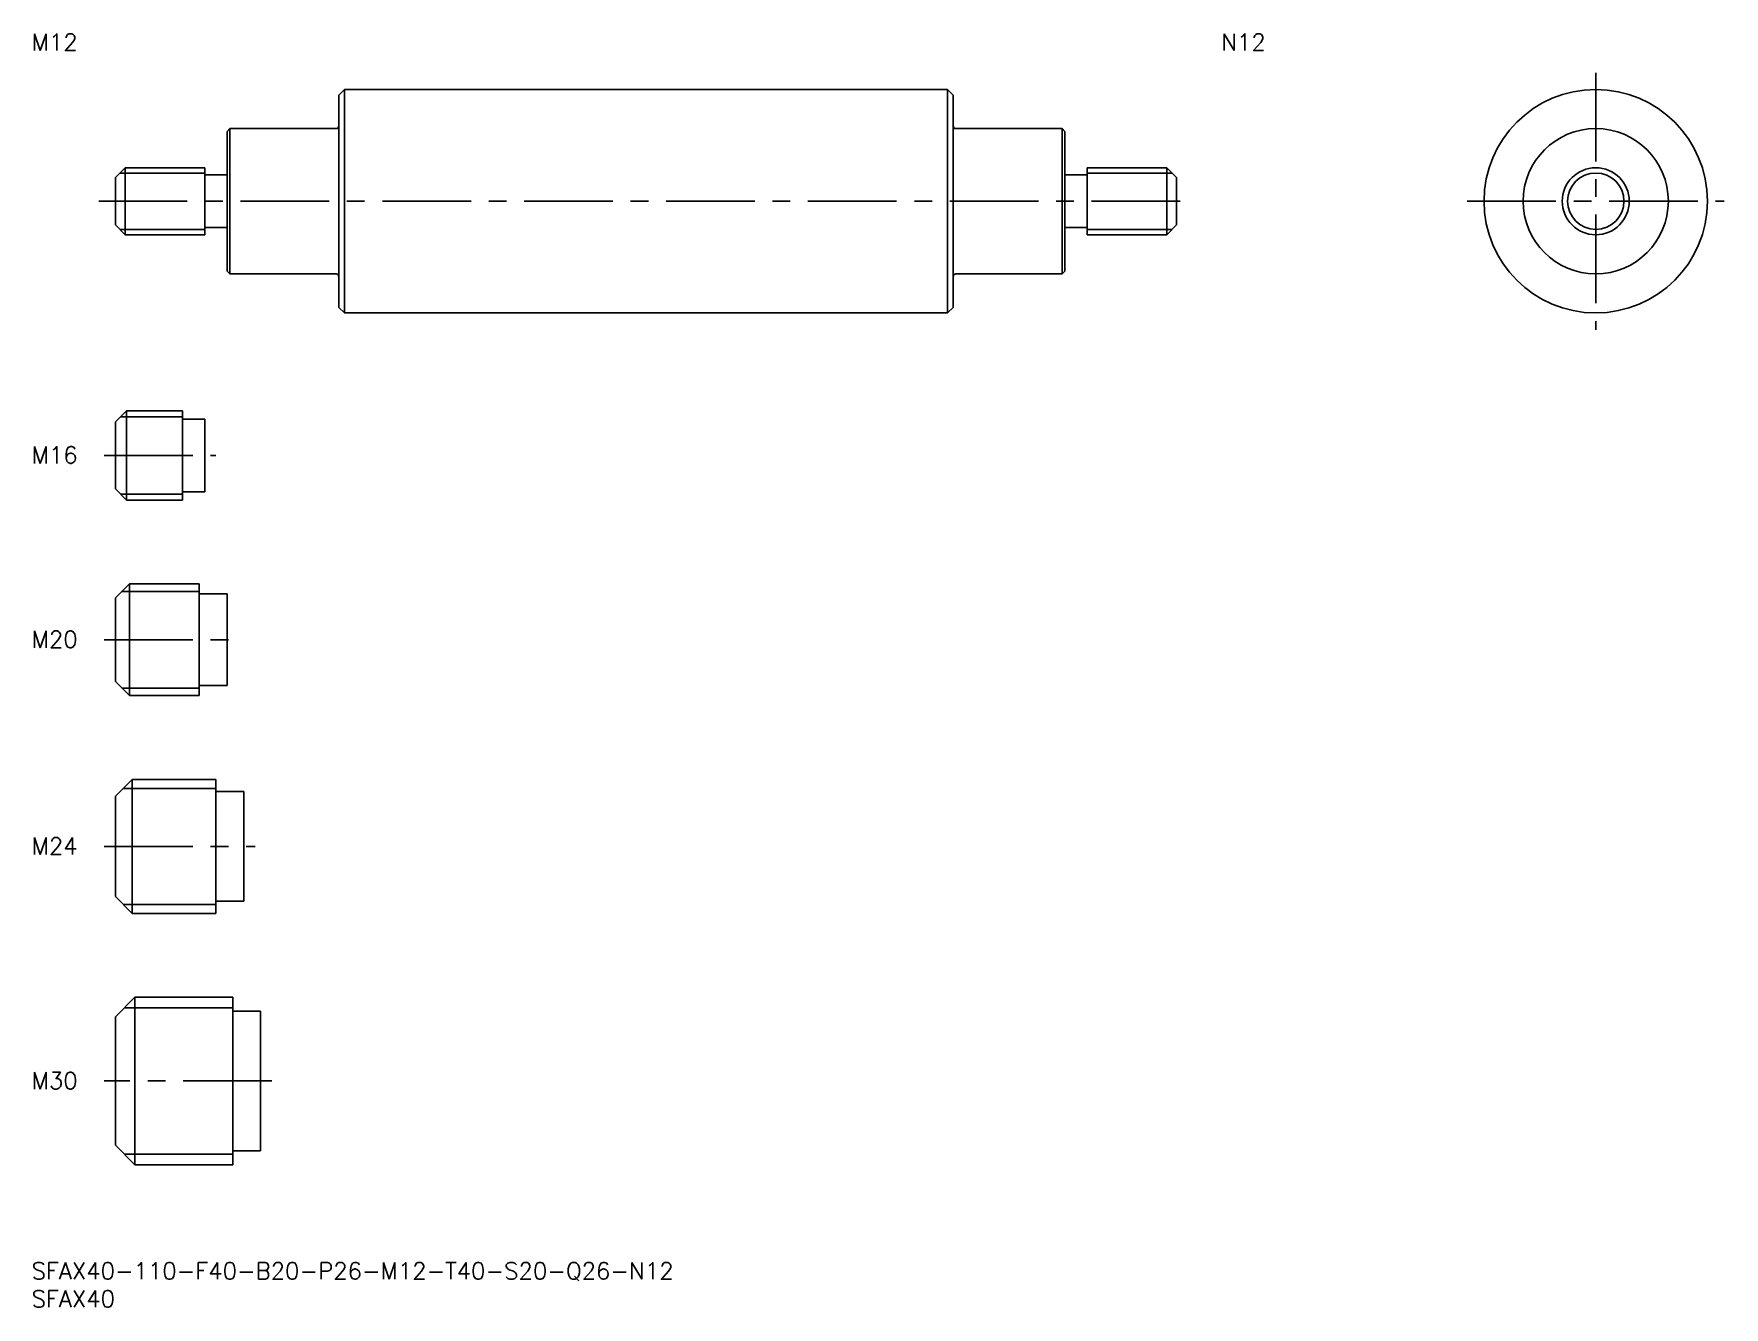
# Model space of a CAD drawing. Extents: x 0 to 303, y -8 to 220.
import ezdxf

# ---------------------------------------------------------------- set-up
doc = ezdxf.new("R2010")
doc.units = 0
doc.header["$LTSCALE"] = 0.5
doc.linetypes.add('CENTER', pattern=[50.8, 31.75, -6.35, 6.35, -6.35])
for name, color, linetype in [('MSM_CENTER', 1, 'CENTER'), ('MSM_CONTINUOUS', 7, 'CONTINUOUS'), ('MSM_NARROW', 5, 'CONTINUOUS'), ('MSM_PART_NUMBER', 7, 'CONTINUOUS')]:
    doc.layers.add(name, color=color, linetype=linetype)
doc.styles.get("Standard").update_dxf_attribs({"font": 'txt.shx', "height": 1, "bigfont": 'bigfont.shx'})

# ---------------------------------------------------------------- blocks, each defined once
blk = doc.blocks.new('*U14')
at = {"layer": 'MSM_PART_NUMBER'}
blk.add_text('SFAX40-110-F40-B20-P26-M12-T40-S20-Q26-N12', height=3, dxfattribs=at).set_placement((0, -3))
blk = doc.blocks.new('*U15')
at = {"layer": 'MSM_PART_NUMBER'}
blk.add_text('SFAX40', height=3, dxfattribs=at).set_placement((0, -8))
blk = doc.blocks.new('*U16')
at = {"layer": 'MSM_PART_NUMBER'}
blk.add_text('M30', height=3, dxfattribs=at).set_placement((0, 31.06))
blk = doc.blocks.new('*U17')
at = {"layer": 'MSM_PART_NUMBER'}
blk.add_text('M24', height=3, dxfattribs=at).set_placement((0, 73.06))
blk = doc.blocks.new('*U18')
at = {"layer": 'MSM_PART_NUMBER'}
blk.add_text('M20', height=3, dxfattribs=at).set_placement((0, 110.06))
blk = doc.blocks.new('*U19')
at = {"layer": 'MSM_PART_NUMBER'}
blk.add_text('M16', height=3, dxfattribs=at).set_placement((0, 143.06))
blk = doc.blocks.new('*U20')
at = {"layer": 'MSM_PART_NUMBER'}
blk.add_text('M12', height=3, dxfattribs=at).set_placement((0, 216.97))
blk = doc.blocks.new('*U21')
at = {"layer": 'MSM_PART_NUMBER'}
blk.add_text('N12', height=3, dxfattribs=at).set_placement((213, 216.97))

msp = doc.modelspace()

# ---------------------------------------------------------------- linework, layer by layer
at = {"layer": 'MSM_CENTER'}
for p, q in [((280.06, 213), (280.06, 167)), ((12, 190), (208, 190)), ((257.06, 190), (303.06, 190)), ((13, 144.5), (33, 144.5)), ((13, 111.5), (37, 111.5)), ((13, 74.5), (40, 74.5)), ((43, 32.5), (13, 32.5))]:
    msp.add_line(p, q, dxfattribs=at)
at = {"layer": 'MSM_CONTINUOUS'}
for p, q in [((55, 209), (56, 210)), ((55, 209), (55, 171)), ((56, 210), (164, 210)), ((56, 210), (56, 170)), ((164, 210), (164, 170)), ((164, 210), (165, 209)), ((165, 209), (165, 171)), ((35.5, 203), (35, 202.5)), ((35.5, 203), (35.5, 177)), ((35.5, 203), (54.5, 203)), ((184.5, 203), (165.5, 203)), ((184.5, 203), (184.5, 177)), ((184.5, 203), (185, 202.5)), ((35, 202.5), (35, 177.5)), ((185, 202.5), (185, 177.5)), ((16.75, 196), (15, 194.25)), ((15, 185.75), (15, 194.25)), ((31, 196), (16.75, 196)), ((16.75, 196), (16.75, 184)), ((31, 184), (31, 196)), ((31, 194.7), (35, 194.7)), ((189, 194.7), (185, 194.7)), ((189, 196), (203.25, 196)), ((189, 184), (189, 196)), ((203.25, 196), (205, 194.25)), ((203.25, 196), (203.25, 184)), ((205, 185.75), (205, 194.25)), ((16.75, 184), (15, 185.75)), ((31, 185.3), (35, 185.3)), ((189, 185.3), (185, 185.3)), ((203.25, 184), (205, 185.75)), ((31, 184), (16.75, 184)), ((189, 184), (203.25, 184)), ((35.5, 177), (35, 177.5)), ((35.5, 177), (54.5, 177)), ((184.5, 177), (165.5, 177)), ((184.5, 177), (185, 177.5)), ((55, 171), (56, 170)), ((56, 170), (164, 170)), ((165, 171), (164, 170)), ((17, 152.5), (15, 150.5)), ((27, 152.5), (17, 152.5)), ((17, 136.5), (17, 152.5)), ((27, 152.5), (27, 136.5)), ((15, 138.5), (15, 150.5)), ((27, 151), (31, 151)), ((31, 151), (31, 138)), ((17, 136.5), (15, 138.5)), ((27, 136.5), (17, 136.5)), ((27, 138), (31, 138)), ((17.5, 121.5), (15, 119)), ((30, 121.5), (17.5, 121.5)), ((17.5, 121.5), (17.5, 101.5)), ((30, 121.5), (30, 101.5)), ((15, 104), (15, 119)), ((30, 119.7), (35, 119.7)), ((35, 119.7), (35, 103.3)), ((17.5, 101.5), (15, 104)), ((30, 103.3), (35, 103.3)), ((30, 101.5), (17.5, 101.5)), ((18, 86.5), (15, 83.5)), ((33, 86.5), (18, 86.5)), ((18, 62.5), (18, 86.5)), ((33, 86.5), (33, 62.5)), ((15, 65.5), (15, 83.5)), ((33, 84.3), (38, 84.3)), ((38, 84.3), (38, 64.7)), ((18, 62.5), (15, 65.5)), ((33, 64.7), (38, 64.7)), ((33, 62.5), (18, 62.5)), ((18.5, 47.5), (15, 44)), ((18.5, 47.5), (36, 47.5)), ((18.5, 17.5), (18.5, 47.5)), ((36, 47.5), (36, 17.5)), ((15, 44), (15, 21)), ((41, 45), (36, 45)), ((41, 45), (41, 20)), ((18.5, 17.5), (15, 21)), ((41, 20), (36, 20)), ((18.5, 17.5), (36, 17.5))]:
    msp.add_line(p, q, dxfattribs=at)
for radius in [20, 13, 6]:
    msp.add_circle((280.06, 190), radius, dxfattribs=at)
for centre, start, end in [((54.5, 203.5), 270, 0), ((165.5, 203.5), 180, 270), ((54.5, 176.5), 0, 90), ((165.5, 176.5), 90, 180)]:
    msp.add_arc(centre, 0.5, start, end, dxfattribs=at)
at = {"layer": 'MSM_NARROW'}
for p, q in [((31, 195.05), (15.8, 195.05)), ((189, 195.05), (204.2, 195.05)), ((31, 184.95), (15.8, 184.95)), ((189, 184.95), (204.2, 184.95)), ((27, 151.42), (15.92, 151.42)), ((27, 137.58), (15.92, 137.58)), ((30, 120.15), (16.15, 120.15)), ((30, 102.85), (16.15, 102.85)), ((33, 84.88), (16.38, 84.88)), ((33, 64.12), (16.38, 64.12)), ((16.61, 45.61), (36, 45.61)), ((16.61, 19.39), (36, 19.39))]:
    msp.add_line(p, q, dxfattribs=at)
msp.add_circle((280.06, 190), 5.05, dxfattribs=at)

# ---------------------------------------------------------------- block references
at = {"layer": 'MSM_CONTINUOUS'}
for name in ['*U20', '*U21', '*U19', '*U18', '*U17', '*U16', '*U14', '*U15']:
    msp.add_blockref(name, (0, 0), dxfattribs=at)

doc.saveas('drawing.dxf')
